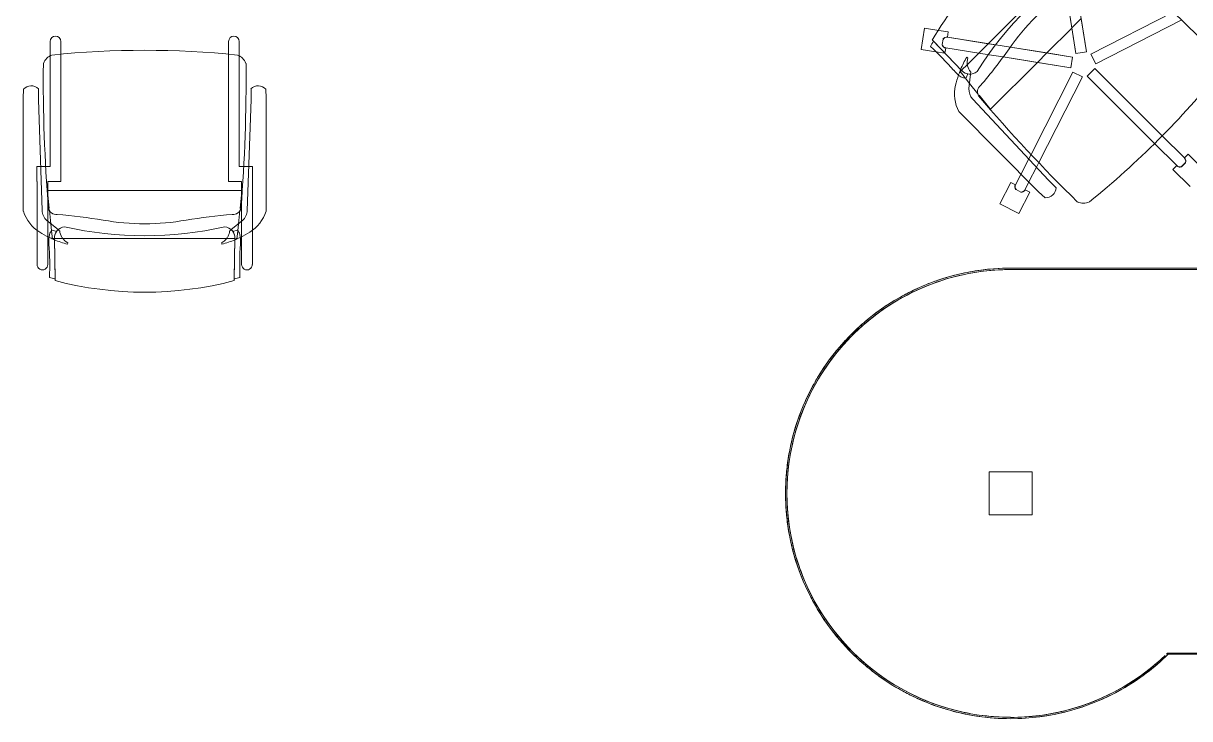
# Model space of a CAD drawing. Header units: inches. Extents: x 4757 to 6765, y 9919 to 10946.
# Drawn here: x 5095.8 to 5204.6, y 10827.7 to 10892.6 of the extents above; entities that cross this region are included whole.
import ezdxf

# ---------------------------------------------------------------- set-up
doc = ezdxf.new("R2010")
doc.units = ezdxf.units.IN
doc.header["$MEASUREMENT"] = 0
doc.layers.add('I-FURN', color=30, linetype='Continuous', lineweight=9)
doc.layers.add('I-FURN-PNLS', color=30, linetype='Continuous', lineweight=9)

# ---------------------------------------------------------------- blocks, each defined once
blk = doc.blocks.new('Zira Wksta 12 - Type 1-7036545-Level XX  POWER _ SIGNAL')
at = {"layer": 'I-FURN'}
for p, q in [((-46.16, 63.85), (-53.09, 56.92)), ((-43.93, 56.16), (-44.93, 62.47)), ((-45.84, 61.8), (-45.3, 58.39)), ((-45.84, 61.8), (-44.92, 56)), ((-35.85, 59.86), (-43.52, 55.95)), ((-35.85, 59.86), (-43.52, 55.95)), ((-45.3, 58.39), (-44.42, 59.27)), ((-43.93, 56.16), (-44.42, 59.27)), ((-43.07, 55.06), (-35.09, 59.12)), ((-43.07, 55.06), (-35.09, 59.12)), ((-59.04, 58.37), (-59.35, 56.4)), ((-59.04, 58.37), (-59.35, 56.4)), ((-57.71, 58.16), (-59.04, 58.37)), ((-57.71, 58.16), (-59.04, 58.37)), ((-56.82, 58.02), (-57.71, 58.16)), ((-56.82, 58.02), (-57.71, 58.16)), ((-56.89, 57.54), (-56.82, 58.02)), ((-56.89, 57.54), (-56.82, 58.02)), ((-47.59, 56.09), (-45.33, 58.35)), ((-45.3, 58.39), (-44.92, 56)), ((-58.3, 57.26), (-55.56, 54.41)), ((-55.56, 54.41), (-58.19, 57.16)), ((-57.39, 56.84), (-57.31, 57.35)), ((-57.39, 56.84), (-57.31, 57.35)), ((-57.3, 57.34), (-57.38, 56.84)), ((-57.3, 57.34), (-57.38, 56.84)), ((-53.09, 56.92), (-56.89, 57.52)), ((-52.37, 56.81), (-56.89, 57.52)), ((-53.09, 56.92), (-53.97, 56.05)), ((-52.37, 56.81), (-53.09, 56.92)), ((-51.03, 56.6), (-52.37, 56.81)), ((-51.03, 56.6), (-52.37, 56.81)), ((-47.63, 56.06), (-51.03, 56.6)), ((-45.24, 55.68), (-51.03, 56.6)), ((-59.35, 56.4), (-57.97, 56.18)), ((-59.35, 56.4), (-57.97, 56.18)), ((-57.97, 56.18), (-57.13, 56.04)), ((-57.97, 56.18), (-57.13, 56.04)), ((-57.13, 56.04), (-57.05, 56.52)), ((-57.13, 56.04), (-57.05, 56.52)), ((-57.05, 56.54), (-53.97, 56.05)), ((-57.05, 56.54), (-53.02, 55.9)), ((-54.99, 55.59), (-55.1, 55.67)), ((-53.97, 56.05), (-55.03, 54.98)), ((-53.97, 56.05), (-53.02, 55.9)), ((-53.02, 55.9), (-51.71, 55.69)), ((-53.02, 55.9), (-51.71, 55.69)), ((-51.71, 55.69), (-48.5, 55.18)), ((-51.71, 55.69), (-45.4, 54.69)), ((-48.5, 55.18), (-47.63, 56.06)), ((-45.24, 55.68), (-47.63, 56.06)), ((-45.4, 54.69), (-45.24, 55.68)), ((-45.4, 54.69), (-45.24, 55.68)), ((-44.92, 56), (-43.93, 56.16)), ((-44.92, 56), (-43.93, 56.16)), ((-43.52, 55.95), (-43.07, 55.06)), ((-43.52, 55.95), (-43.07, 55.06)), ((-55.03, 54.98), (-55.57, 54.45)), ((-52.88, 50.81), (-48.5, 55.18)), ((-48.5, 55.18), (-45.4, 54.69)), ((-43.14, 54.61), (-43.85, 53.9)), ((-43.14, 54.61), (-43.85, 53.9)), ((-36.9, 48.37), (-43.14, 54.61)), ((-36.9, 48.37), (-43.14, 54.61)), ((-55.71, 54.31), (-55.6, 54.17)), ((-55.63, 54.39), (-55.68, 54.33)), ((-55.6, 54.17), (-55.35, 53.86)), ((-55.34, 53.84), (-55.28, 53.77)), ((-55.25, 53.73), (-54.84, 53.23)), ((-55.16, 53.74), (-54.99, 54.11)), ((-54.89, 52.75), (-54.75, 54.1)), ((-54.75, 54.1), (-54.73, 54.26)), ((-45.19, 54.28), (-49.1, 46.61)), ((-45.19, 54.28), (-49.1, 46.61)), ((-48.36, 45.86), (-44.3, 53.83)), ((-48.36, 45.86), (-44.3, 53.83)), ((-44.3, 53.83), (-45.19, 54.28)), ((-44.3, 53.83), (-45.19, 54.28)), ((-43.85, 53.9), (-37.6, 47.66)), ((-43.85, 53.9), (-37.6, 47.66)), ((-54.84, 53.23), (-54.06, 52.26)), ((-54.06, 52.26), (-54.01, 52.21)), ((-47.47, 44.21), (-54.53, 51.76)), ((-53.94, 52.12), (-52.93, 50.87)), ((-55.84, 50.59), (-48.39, 43.13)), ((-52.93, 50.87), (-52.88, 50.81)), ((-34.8, 46.27), (-36.9, 48.37)), ((-34.8, 46.27), (-36.9, 48.37)), ((-37.6, 47.66), (-35.5, 45.56)), ((-37.6, 47.66), (-35.5, 45.56)), ((-49.32, 46.18), (-50.03, 44.78)), ((-49.32, 46.18), (-50.03, 44.78)), ((-49.1, 46.61), (-49.32, 46.18)), ((-49.1, 46.61), (-49.32, 46.18)), ((-48.59, 45.4), (-48.36, 45.86)), ((-48.59, 45.4), (-48.36, 45.86)), ((-34.7, 45.82), (-35.06, 45.46)), ((-35.06, 45.47), (-34.71, 45.82)), ((-35.06, 45.47), (-34.71, 45.82)), ((-34.7, 45.82), (-35.06, 45.46)), ((-34.44, 46.62), (-34.79, 46.28)), ((-34.44, 46.62), (-34.79, 46.28)), ((-32.85, 45.03), (-34.44, 46.62)), ((-32.85, 45.03), (-34.44, 46.62)), ((-50.03, 44.78), (-50.55, 43.77)), ((-50.03, 44.78), (-50.55, 43.77)), ((-49.29, 44.04), (-48.59, 45.4)), ((-49.29, 44.04), (-48.59, 45.4)), ((-35.52, 45.55), (-35.86, 45.21)), ((-35.52, 45.55), (-35.86, 45.21)), ((-35.86, 45.21), (-34.27, 43.61)), ((-35.86, 45.21), (-34.27, 43.61)), ((-50.99, 44), (-52.01, 41.99)), ((-50.99, 44), (-52.01, 41.99)), ((-50.56, 43.78), (-50.99, 44)), ((-50.56, 43.78), (-50.99, 44)), ((-49.65, 43.32), (-49.29, 44.04)), ((-49.65, 43.32), (-49.29, 44.04)), ((-46.77, 43.5), (-47.47, 44.21)), ((-50.05, 43.09), (-50.5, 43.32)), ((-50.05, 43.09), (-50.5, 43.32)), ((-50.49, 43.32), (-50.05, 43.1)), ((-50.49, 43.32), (-50.05, 43.1)), ((-50.23, 41.09), (-49.21, 43.09)), ((-50.23, 41.09), (-49.21, 43.09)), ((-49.21, 43.09), (-49.64, 43.31)), ((-49.21, 43.09), (-49.64, 43.31)), ((-48.39, 43.13), (-47.78, 42.56)), ((-52.01, 41.99), (-50.23, 41.09)), ((-52.01, 41.99), (-50.23, 41.09)), ((-53, 17), (-53, 13)), ((-49, 17), (-53, 17)), ((-53, 17), (-49, 17)), ((-53, 13), (-53, 17)), ((-49, 13), (-49, 17)), ((-49, 17), (-49, 13)), ((-53, 13), (-49, 13)), ((-49, 13), (-53, 13))]:
    blk.add_line(p, q, dxfattribs=at)
for centre, radius, start, end in [((-29.91, 40.67), 32.89, 120.3075, 149.696), ((-25.52, 36.28), 33.83, 122.2285, 147.7715), ((-140.95, -52.03), 153.52, 44.4749, 49.5213), ((-32.97, 43.73), 22.19, 124.9767, 145.0233), ((-29.6, 40.36), 33.17, 149.5766, 150.5522), ((-76.85, 36.61), 27.2, 40.9857, 47.5118), ((-56.99, 56.92), 0.407, 192.1651, 261.8349), ((-56.99, 56.92), 0.407, 192.1651, 261.8349), ((-56.99, 56.94), 0.406, 193.6199, 261), ((-56.99, 56.94), 0.406, 193.6199, 220.5719), ((-56.96, 57.14), 0.407, 80.1651, 149.8349), ((-56.96, 57.14), 0.407, 80.1651, 149.8349), ((-56.96, 57.12), 0.406, 81, 148.3801), ((-56.96, 57.12), 0.406, 81, 148.3801), ((-56.99, 56.94), 0.406, 220.5719, 261), ((-46.77, 50.88), 9.61, 150.0666, 157.7369), ((-53.67, 55.17), 1.38, 162.0503, 190.9813), ((-86.25, 81.01), 42.84, 319.2301, 325.0233), ((-53.49, 56.9), 3.74, 220.9857, 234.9064), ((-46.77, 50.88), 9.61, 158.5094, 159.1846), ((-46.77, 50.88), 9.61, 157.927, 158.3607), ((-54.8, 55.14), 1.05, 223.8214, 259.7998), ((-54.8, 55.14), 1.05, 223.8214, 309.0446), ((-53.67, 55.17), 1.38, 192.5752, 219.9122), ((-97.29, 108.06), 84.96, 309.1475, 320.8525), ((-46.77, 50.88), 9.61, 161.0036, 166.9522), ((-46.77, 50.88), 9.61, 159.2824, 161.0036), ((-55.29, 54.34), 0.613, 234.9064, 282.4573), ((-52.6, 52.23), 3.63, 166.9522, 206.8211), ((-53.51, 52.7), 1.39, 177.8922, 222.1987), ((-53.33, 52.44), 0.763, 129.2338, 210.7662), ((62.79, 151.71), 153.52, 220.4787, 225.5251), ((-35.08, 45.98), 0.406, 31.524, 45), ((-35.08, 45.98), 0.406, 337.6199, 45), ((-35.07, 45.99), 0.407, 336.1651, 45.8349), ((-35.07, 45.99), 0.407, 336.1651, 45.8349), ((-35.08, 45.98), 0.406, 351.0959, 31.524), ((-35.08, 45.98), 0.406, 337.6199, 351.0959), ((-35.22, 45.83), 0.407, 224.1651, 293.8349), ((-35.22, 45.83), 0.407, 224.1651, 293.8349), ((-35.22, 45.85), 0.406, 225, 238.476), ((-35.22, 45.85), 0.406, 225, 292.3801), ((-35.22, 45.85), 0.406, 238.476, 278.9041), ((-35.22, 45.85), 0.406, 278.9041, 292.3801), ((-50.2, 43.59), 0.407, 152.1651, 221.8349), ((-50.2, 43.59), 0.407, 152.1651, 221.8349), ((-50.18, 43.59), 0.406, 153, 220.3801), ((-50.18, 43.59), 0.406, 166.476, 206.9041), ((-50.18, 43.59), 0.406, 153, 166.476), ((-50.18, 43.59), 0.406, 206.9041, 220.3801), ((-50.02, 43.5), 0.406, 265.6199, 333), ((-50, 43.49), 0.407, 264.1651, 333.8349), ((-50, 43.49), 0.407, 264.1651, 333.8349), ((-50.02, 43.5), 0.406, 265.6199, 319.524), ((-50.02, 43.5), 0.406, 319.524, 333), ((-47.72, 43.52), 0.956, 266.8901, 359.1099), ((-44.21, 43.36), 1.31, 245.0433, 294.9567)]:
    blk.add_arc(centre, radius, start, end, dxfattribs=at)
at = {"layer": 'I-FURN-PNLS'}
for p, q in [((0, 36), (-51, 36)), ((0, 36), (-51, 36)), ((0, 36), (-51, 36)), ((-24, 36), (-51, 36)), ((-51, 35.87), (-0.13, 35.87)), ((-0.13, 35.87), (-51, 35.87)), ((-0.13, 35.87), (-51, 35.87)), ((-51, 35.87), (-0.13, 35.87)), ((-0.12, 0.12), (-36.35, 0.12)), ((-36.35, 0.12), (-0.12, 0.12)), ((-36.35, 0.12), (-0.12, 0.12)), ((-0.12, 0.12), (-36.35, 0.12)), ((-36.3, 0), (0, 0)), ((-36.3, 0), (0, 0)), ((-36.3, 0), (0, 0)), ((0, 0), (-36.3, 0))]:
    blk.add_line(p, q, dxfattribs=at)
for radius, start, end in [(21, 90, 270), (21, 90, 270), (21, 90, 98.382), (21, 90, 98.382), (20.87, 106.3636, 155.4545), (20.87, 106.3636, 147.2727), (20.87, 90, 139.0909), (20.87, 106.3636, 114.5455), (21, 106.7644, 110.1031), (21, 106.7644, 110.1031), (21, 101.1684, 106.7644), (21, 101.1684, 106.7644), (20.87, 90, 106.3636), (20.87, 90, 106.3636), (20.87, 98.1818, 106.3636), (21, 98.382, 101.1684), (21, 98.382, 101.1684), (20.87, 90, 98.1818), (20.87, 114.5455, 122.7273), (21, 115.1473, 118.7187), (21, 115.1473, 118.7187), (21, 110.1031, 115.1473), (21, 110.1031, 115.1473), (21, 118.7187, 123.5308), (21, 118.7187, 123.5308), (21, 127.228, 131.915), (21, 127.228, 131.915), (20.87, 122.7273, 130.9091), (21, 123.5308, 127.228), (21, 123.5308, 127.228), (20.87, 130.9091, 139.0909), (21, 131.915, 135.6889), (21, 131.915, 135.6889), (21, 135.6889, 140.3), (21, 135.6889, 140.3), (20.87, 139.0909, 180), (20.87, 139.0909, 147.2727), (21, 140.3, 144.1238), (21, 140.3, 144.1238), (21, 144.1238, 148.6861), (21, 144.1238, 148.6861), (20.87, 147.2727, 180), (20.87, 147.2727, 180), (21, 150.2859, 152.5432), (21, 150.2859, 152.5432), (21, 148.6861, 150.2368), (21, 148.6861, 150.2368), (21, 152.5432, 157.0735), (21, 152.5432, 157.0735), (20.87, 155.4545, 171.8182), (21, 157.0735, 158.9402), (21, 157.0735, 158.9402), (21, 160.9524, 165.4626), (21, 160.9524, 163.6364), (21, 159.046, 160.9524), (21, 159.046, 160.9524), (21, 163.6364, 165.4626), (21, 165.4626, 169.3548), (21, 165.4626, 169.3548), (21, 169.3548, 173.8538), (21, 169.3548, 173.8538), (20.87, 171.8182, 180), (21, 173.8538, 177.7523), (21, 173.8538, 177.7523), (21, 177.7523, 180), (21, 177.7523, 180), (21, 180, 182.2477), (21, 180, 182.2477), (21, 182.2477, 186.1462), (21, 182.2477, 186.1462), (20.87, 180, 270), (20.87, 180, 196.3636), (20.87, 180, 212.7273), (20.87, 180, 212.7273), (21, 186.1462, 188.1818), (21, 186.1462, 190.6452), (21, 188.1818, 190.6452), (21, 190.6452, 194.5374), (21, 190.6452, 194.5374), (21, 194.5374, 199.0476), (21, 194.5374, 199.0476), (20.87, 196.3636, 204.5455), (21, 199.0476, 201.0598), (21, 199.0476, 201.0598), (21, 201.1303, 202.9265), (21, 201.1303, 202.9265), (21, 202.9265, 207.4568), (21, 202.9265, 207.4568), (20.87, 204.5455, 212.7273), (21, 207.4568, 211.3139), (21, 207.4568, 211.3139), (21, 211.3139, 215.8762), (21, 211.3139, 215.8762), (20.87, 212.7273, 253.6364), (20.87, 212.7273, 253.6364), (20.87, 212.7273, 245.4545), (21, 215.8762, 219.7), (21, 215.8762, 219.7), (21, 219.7, 224.3111), (21, 219.7, 224.3111), (21, 224.3111, 228.085), (21, 224.3111, 228.085), (21, 270, 314.4153), (20.88, 314.1273, 314.3662), (20.88, 314.1273, 314.3662), (20.88, 314.1273, 314.3662), (20.88, 314.1273, 314.3662), (20.88, 314.3662, 314.5552), (20.88, 314.3662, 314.5552), (20.88, 314.3662, 314.5552), (20.88, 314.3662, 314.5552), (21, 228.085, 232.772), (21, 228.085, 232.772), (21, 270, 314.4153), (21, 270, 314.4153), (20.88, 270, 313.6055), (20.88, 270, 313.6055), (20.88, 284.8517, 313.6055), (21, 299.6102, 314.4153), (20.88, 307.1293, 313.6055), (21, 232.772, 236.4692), (21, 232.772, 236.4692), (20.88, 270, 307.1293), (21, 236.4692, 241.2813), (21, 236.4692, 241.2813), (21, 270, 299.6102), (21, 241.2813, 244.8527), (21, 241.2813, 244.8527), (21, 244.8527, 245.4545), (21, 244.8527, 249.8969), (21, 245.4545, 249.8969), (20.87, 245.4545, 253.6364), (21, 249.8969, 253.2356), (21, 249.8969, 253.2356), (21, 253.2356, 258.8316), (21, 253.2356, 258.8316), (20.87, 253.6364, 270), (20.87, 253.6364, 270), (20.87, 253.6364, 270), (20.88, 270, 284.8517), (21, 258.8316, 261.618), (21, 258.8316, 261.618), (21, 261.618, 270), (21, 261.618, 270)]:
    blk.add_arc((-51, 15), radius, start, end, dxfattribs=at)
blk = doc.blocks.new('F-Haworth_Chair_X99-Seminar - X99 Seminar Chair with Glides-V13-Level XX  POWER _ SIGNAL')
at = {"layer": 'I-FURN'}
for p, q in [((-8.34, 11.52), (-8.42, 7.57)), ((-8.42, 7.57), (-8.34, 11.37)), ((8.42, 7.57), (8.34, 11.52)), ((8.34, 11.37), (8.42, 7.57)), ((-10.04, 10.02), (-10.04, 6.81)), ((-9.04, 7.4), (-9.04, 10.02)), ((9.04, 10.02), (9.04, 7.4)), ((10.04, 6.81), (10.04, 10.02)), ((-7.18, 7.99), (-7.21, 8.13)), ((7.21, 8.13), (7.18, 7.99)), ((-10.04, 6.81), (-10.04, 5)), ((-9.13, 5.92), (-8.07, 6.77)), ((-9.04, 5.99), (-9.04, 7.4)), ((-8.68, 6.87), (-8.75, 6.22)), ((-8.62, 7.42), (-8.68, 6.87)), ((-8.6, 7.6), (-8.62, 7.43)), ((-8.61, 6.81), (-8.23, 6.95)), ((-8.49, 7.6), (-8.56, 7.6)), ((-7.65, 7.6), (-8.4, 7.6)), ((-8.03, 6.81), (-7.95, 6.87)), ((7.65, 7.6), (-7.65, 7.6)), ((8.4, 7.6), (7.65, 7.6)), ((7.95, 6.87), (8.03, 6.81)), ((8.07, 6.77), (9.13, 5.92)), ((8.23, 6.95), (8.61, 6.81)), ((8.56, 7.6), (8.49, 7.6)), ((8.62, 7.43), (8.6, 7.6)), ((8.68, 6.87), (8.62, 7.42)), ((8.75, 6.22), (8.68, 6.87)), ((9.04, 7.4), (9.04, 5.99)), ((10.04, 5), (10.04, 6.81)), ((-9.04, 3.62), (-9.04, 5.99)), ((-8.75, 6.22), (-8.88, 4.99)), ((8.88, 4.99), (8.75, 6.22)), ((9.04, 5.99), (9.04, 3.62)), ((-11.32, 5.06), (-11.32, -5.48)), ((-10.04, 4.99), (-10.04, 2.27)), ((-9.92, -5.36), (-9.57, 4.97)), ((-8.9, 4.8), (-9.07, 3.2)), ((-8.88, 4.99), (-8.89, 4.91)), ((8.89, 4.91), (8.88, 4.99)), ((9.07, 3.2), (8.9, 4.8)), ((9.57, 4.97), (9.92, -5.36)), ((10.04, 2.27), (10.04, 4.99)), ((11.32, -5.48), (11.32, 5.06)), ((-9.04, 3.43), (-9.04, 3.62)), ((-9.04, 3.12), (-9.04, 3.43)), ((9.04, 3.62), (9.04, 3.43)), ((9.04, 3.43), (9.04, 3.12)), ((-10.04, 2.27), (-10.07, 2.27)), ((-10.07, 2.27), (-10.07, 0.89)), ((-9.07, 3.2), (-9.07, 3.12)), ((-9.07, 3.12), (9.07, 3.12)), ((-9.04, 2.27), (-9.04, 3.12)), ((-7.83, 2.27), (-9.04, 2.27)), ((-7.83, -9.57), (-7.83, 2.27)), ((9.04, 2.27), (7.83, 2.27)), ((7.83, 2.27), (7.83, -9.57)), ((9.04, 3.12), (9.04, 2.27)), ((9.07, 3.12), (9.07, 3.2)), ((10.07, 2.27), (10.04, 2.27)), ((10.07, 0.89), (10.07, 2.27)), ((-10.07, 0.89), (-9.71, 0.89)), ((-9.71, 0.89), (-9.2, 0.89)), ((-9.2, 0.89), (-8.82, 0.89)), ((-8.82, 0.89), (-8.82, -9.44)), ((8.82, 0.89), (9.2, 0.89)), ((8.82, -9.44), (8.82, 0.89)), ((9.2, 0.89), (9.71, 0.89)), ((9.71, 0.89), (10.07, 0.89)), ((-9.92, -6.36), (-9.92, -5.36)), ((9.92, -5.36), (9.92, -6.36)), ((-11.32, -5.48), (-11.3, -6.32)), ((11.3, -6.32), (11.32, -5.48)), ((-8.82, -9.44), (-8.82, -10.78)), ((-7.83, -10.78), (-7.83, -9.57)), ((7.83, -9.57), (7.83, -10.78)), ((8.82, -10.78), (8.82, -9.44))]:
    blk.add_line(p, q, dxfattribs=at)
for centre, radius, start, end in [((0, -20.29), 32.89, 75.3075, 104.696), ((-36.06, 10.03), 27.2, 355.9857, 2.5118), ((0, -20.73), 33.17, 104.5766, 105.5522), ((0, -20.73), 33.17, 74.4478, 75.4234), ((36.06, 10.03), 27.2, 177.4882, 184.0143), ((-9.54, 10.02), 0.498, 360, 180), ((9.54, 10.02), 0.498, 360, 180), ((-5.2, 7.86), 3.74, 175.9857, 189.9064), ((-4.71, -1.15), 9.61, 113.5094, 116.0036), ((-4.71, -1.15), 9.61, 112.927, 113.3607), ((-4.71, -1.15), 9.61, 105.0666, 112.7369), ((-6.55, 6.76), 1.38, 131.5158, 145.9813), ((-6.55, 6.76), 1.38, 117.0503, 131.5158), ((6.55, 6.76), 1.38, 34.0187, 62.9497), ((4.71, -1.15), 9.61, 67.2631, 74.9334), ((4.71, -1.15), 9.61, 66.6393, 67.073), ((4.71, -1.15), 9.61, 63.9964, 66.4906), ((5.2, 7.86), 3.74, 350.0936, 4.0143), ((-7.87, 3.92), 3.63, 121.9522, 161.8211), ((-4.71, -1.15), 9.61, 116.0036, 121.9522), ((-8.28, 7.33), 0.613, 189.9064, 237.4573), ((-7.37, 7.55), 1.05, 178.8214, 214.7998), ((-7.37, 7.55), 1.05, 178.8214, 264.0446), ((-6.55, 6.76), 1.38, 160.4467, 174.9122), ((-6.55, 6.76), 1.38, 147.5752, 160.4467), ((0, -26.49), 33.83, 77.2285, 102.7715), ((7.37, 7.55), 1.05, 275.9554, 1.1786), ((6.55, 6.76), 1.38, 5.0878, 32.4248), ((7.37, 7.55), 1.05, 325.2002, 1.1786), ((8.28, 7.33), 0.613, 302.5427, 350.0936), ((4.71, -1.15), 9.61, 58.0478, 63.9964), ((7.87, 3.92), 3.63, 18.1789, 58.0478), ((-8.18, 4.9), 1.39, 132.8922, 177.1987), ((-11.32, 48.08), 42.84, 274.2301, 280.0233), ((0, -15.97), 22.19, 79.9767, 100.0233), ((11.32, 48.08), 42.84, 259.9767, 265.7699), ((8.18, 4.9), 1.39, 2.8013, 47.1078), ((144.06, -7.32), 153.52, 175.4787, 180.5251), ((-8.24, 4.59), 0.763, 84.2338, 165.7662), ((8.24, 4.59), 0.763, 14.2338, 95.7662), ((-144.06, -7.32), 153.52, 359.4749, 4.5213), ((-10.58, -5.68), 0.956, 221.8901, 314.1099), ((10.58, -5.68), 0.956, 225.8901, 318.1099), ((-8.21, -8.28), 1.31, 200.0433, 249.9567), ((0, 75.01), 84.96, 264.1475, 275.8525), ((8.21, -8.28), 1.31, 290.0433, 339.9567), ((-8.32, -10.78), 0.495, 180, 360), ((8.32, -10.78), 0.495, 180, 360)]:
    blk.add_arc(centre, radius, start, end, dxfattribs=at)

msp = doc.modelspace()

# ---------------------------------------------------------------- block references
at = {"layer": 'I-FURN'}
msp.add_blockref('Zira Wksta 12 - Type 1-7036545-Level XX  POWER _ SIGNAL', (5238.92, 10833.73), dxfattribs=at)
at = {"layer": 'I-FURN', "rotation": 180}
msp.add_blockref('F-Haworth_Chair_X99-Seminar - X99 Seminar Chair with Glides-V13-Level XX  POWER _ SIGNAL', (5107.15, 10880.09), dxfattribs=at)

doc.saveas('drawing.dxf')
